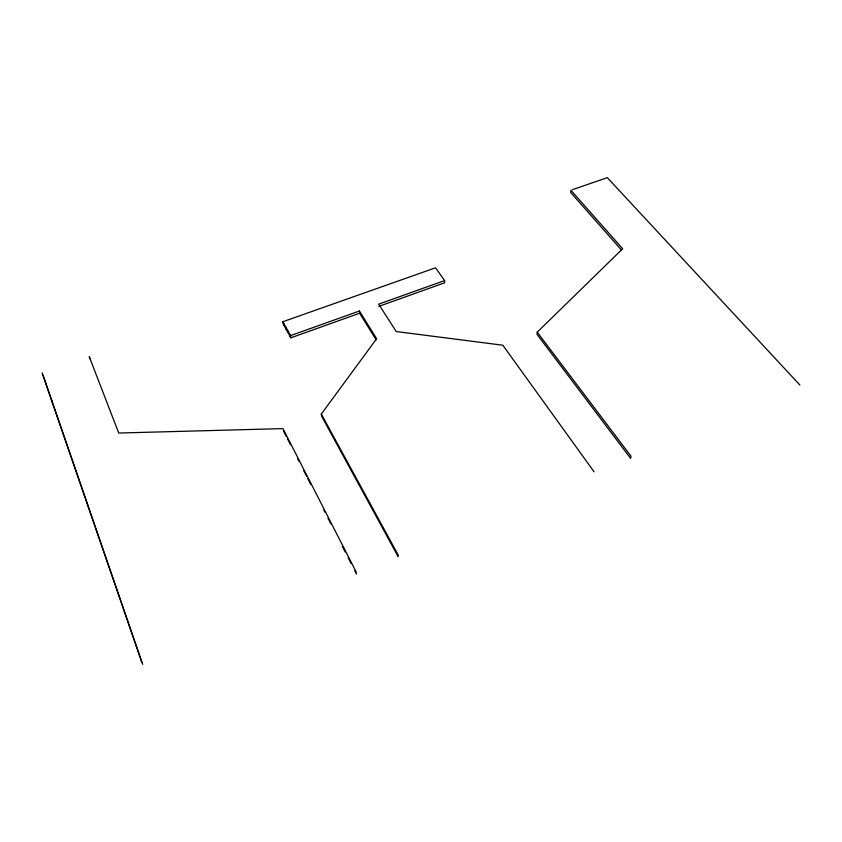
<?xml version="1.0" encoding="UTF-8"?>
<svg xmlns="http://www.w3.org/2000/svg" width="842" height="842" viewBox="0 0 842 842"><rect width="100%" height="100%" fill="white"/><g stroke="black" fill="none" stroke-linecap="round" stroke-linejoin="round"><path stroke-width="1.26" d="M537.217 332.18L537.049 334.39L630.605 458.385L631.016 456.248L537.217 332.18L622.659 248.748L570.887 190.218L570.676 192.46L621.47 250.011M321.307 414.064L397.919 554.531L398.077 556.551L321.623 416.211L321.307 414.064L376.637 338.716L359.397 311.024L290.522 335.632L290.89 337.821L359.608 313.235L359.397 311.024M290.89 337.821L283.196 323.938L282.817 321.749L435.535 267.798L444.618 280.575L378.647 304.151L396.245 331.548L502.832 345.22L594.073 471.825M378.826 306.362L444.65 282.796L444.618 280.575M572.549 189.65L607.293 177.641L799.9 385.047M359.608 313.235L376.132 339.8M282.817 321.749L290.522 335.632M356.24 572.107L282.954 428.61L118.733 433.03L89.22 356.619L90.02 358.776M283.365 430.746L286.333 436.566M287.522 438.903L290.501 444.723M297.636 458.711L298.826 461.048M303.583 470.373L306.551 476.193M307.74 478.53L310.719 484.361M323.802 509.999L324.991 512.325M327.959 518.156L330.938 523.987M342.231 546.132L345.199 551.963M348.178 557.783L351.146 563.614M354.714 570.613L356.503 574.107M51.446 400.013L52.362 402.15M43.016 375.048L142.708 664.359M42.1 372.89L141.856 662.496M283.575 323.118L283.954 325.317M285.68 326.917L286.059 329.117M289.743 334.232L290.111 336.421M287.617 330.39L287.985 332.579"/></g></svg>
